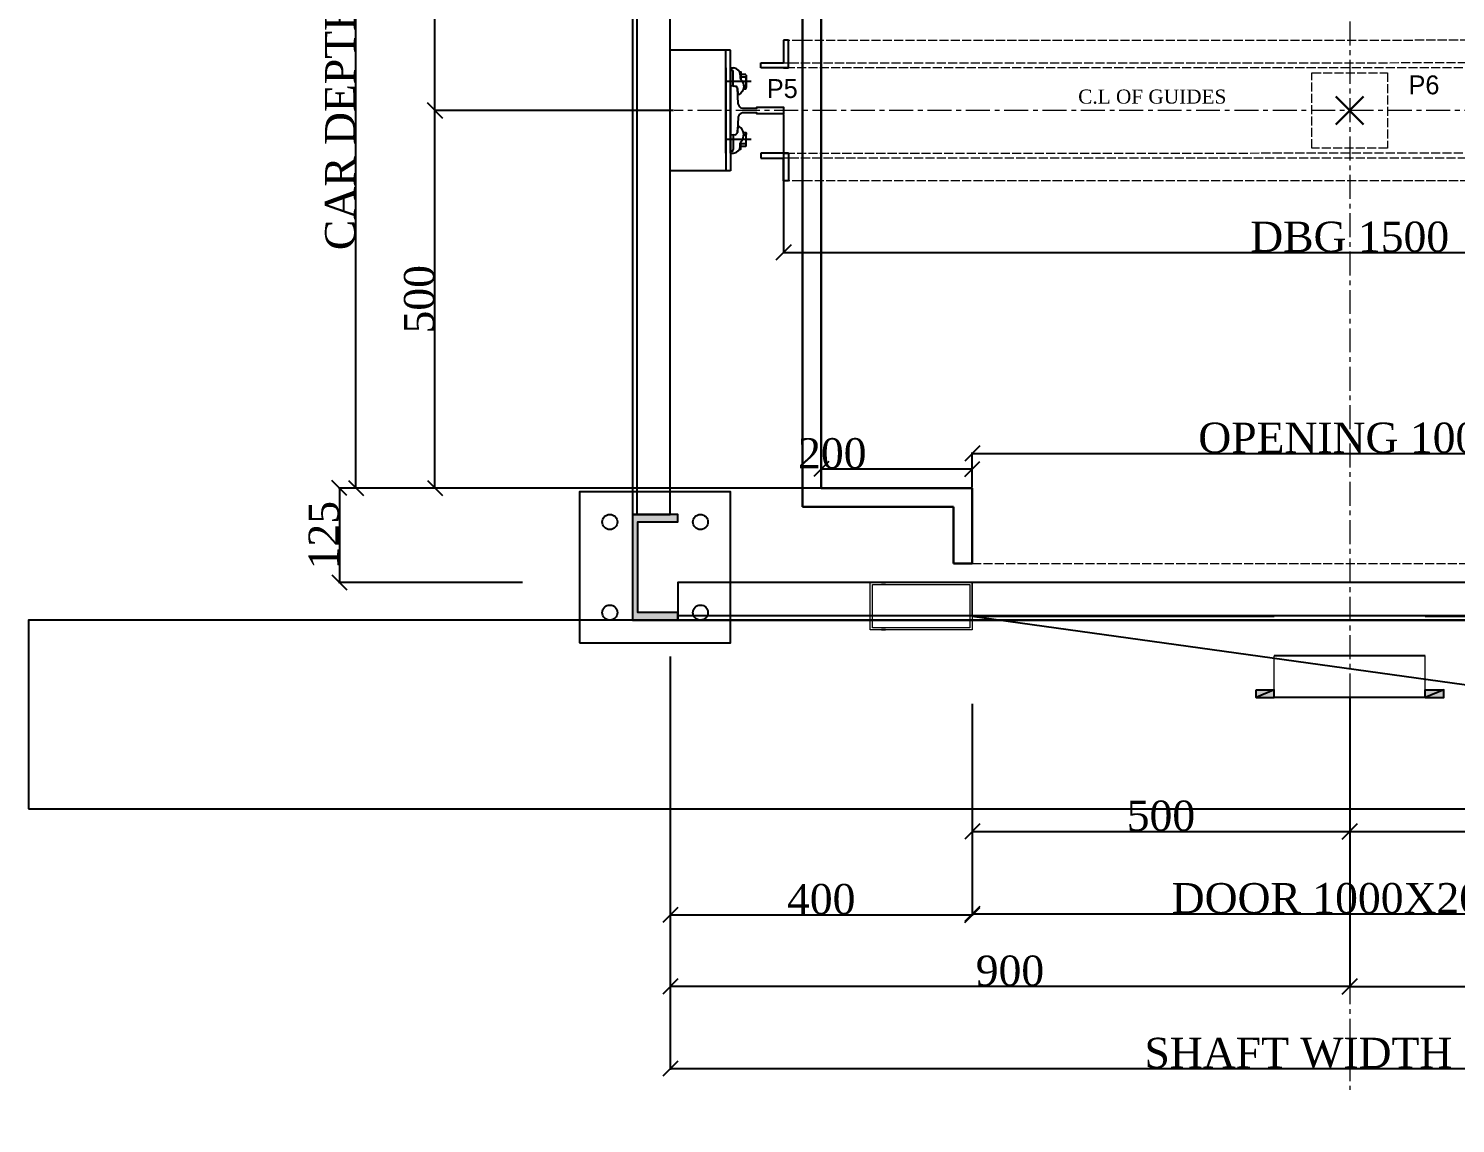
# Model space of a CAD drawing. Header units: millimetres. Extents: x -665 to 1025160, y -26028 to 4210.
# Drawn here: x 812 to 2702, y -2670 to -1220 of the extents above; entities that cross this region are included whole.
import ezdxf
from ezdxf import colors
from ezdxf.entities.mleader import LeaderData, LeaderLine
from ezdxf.math import Vec2, Vec3

# ---------------------------------------------------------------- set-up
doc = ezdxf.new("R2010")
doc.units = ezdxf.units.MM
for name, pattern in [('ACAD_ISO02W100', [15, 12, -3]), ('ACAD_ISO10W100', [18, 12, -3, 0, -3]), ('CENTER', [50.800000000000004, 31.75, -6.35, 6.35, -6.35]), ('CENTER2', [28.575000000000003, 19.05, -3.175, 3.175, -3.175])]:
    doc.linetypes.add(name, pattern=pattern)
for name, color, linetype in [('6', 7, 'Continuous'), ('7', 6, 'ACAD_ISO10W100'), ('A-SLAB', 7, 'Continuous'), ('PDF_0', 7, 'Continuous'), ('PDF_gide rail', 7, 'Continuous'), ('S-BEAM', 7, 'Continuous'), ('S-COLUMN', 7, 'Continuous'), ('S-PLATE', 7, 'Continuous')]:
    doc.layers.add(name, color=color, linetype=linetype)
for name, color, linetype, lineweight in [('Car', 3, 'Continuous', 18), ('CL', 2, 'CENTER', 0), ('DL', 8, 'ACAD_ISO02W100', 0), ('step&guides', 3, 'Continuous', 30)]:
    doc.layers.add(name, color=color, linetype=linetype, lineweight=lineweight)
doc.styles.add('nassar2', font='cent.shx', dxfattribs={"height": 60})
doc.styles.add('top', font='cent.shx', dxfattribs={"height": 40})
doc.dimstyles.new('top', dxfattribs={"dimtxt": 35, "dimasz": 20, "dimexe": 1.25, "dimexo": 0.625, "dimtad": 1, "dimtxsty": 'top', "dimblk": 'OBLIQUE', "dimcen": 2.5, "dimadec": 0, "dimazin": 0, "dimtfac": 1, "dimtmove": 0, "dimatfit": 3, "dimldrblk": 'OBLIQUE', "dimfxl": 1, "dimarcsym": 0})

# ---------------------------------------------------------------- blocks, each defined once
blk = doc.blocks.new('_Oblique')
at = {"color": 0, "linetype": 'ByBlock', "lineweight": -2}
blk.add_line((-0.5, -0.5), (0.5, 0.5), dxfattribs=at)
blk = doc.blocks.new('*D24')
at = {"color": 0, "lineweight": -2, "transparency": 16777216}
for p, q in [((2062, -2114.602802640071), (2062, -2284.800733891298)), ((2562, -2114.602802640071), (2562, -2284.800733891298)), ((2062, -2283.550733891298), (2562, -2283.550733891298))]:
    blk.add_line(p, q, dxfattribs=at)
at = {"layer": 'Defpoints', "color": 0, "transparency": 16777216}
for p in [(2062, -2113.977802640071), (2562, -2113.977802640071), (2562, -2283.550733891298)]:
    blk.add_point(p, dxfattribs=at)
at = {"color": 0, "lineweight": -2, "transparency": 16777216, "xscale": 20, "yscale": 20, "zscale": 20, "rotation": 180}
blk.add_blockref('_Oblique', (2062, -2283.550733891298), dxfattribs=at)
at = {"color": 0, "lineweight": -2, "transparency": 16777216, "xscale": 20, "yscale": 20, "zscale": 20}
blk.add_blockref('_Oblique', (2562, -2283.550733891298), dxfattribs=at)
at = {"color": 0, "transparency": 16777216, "insert": (2312, -2262.925733891298), "char_height": 40, "attachment_point": 5, "style": 'top'}
blk.add_mtext('500', dxfattribs=at)
blk = doc.blocks.new('*D25')
at = {"color": 0, "lineweight": -2, "transparency": 16777216}
for p, q in [((2562, -2106.526513696921), (2562, -2284.800733891298)), ((3062, -2114.602802640071), (3062, -2284.800733891298)), ((2562, -2283.550733891298), (3062, -2283.550733891298))]:
    blk.add_line(p, q, dxfattribs=at)
at = {"layer": 'Defpoints', "color": 0, "transparency": 16777216}
for p in [(2562, -2105.901513696921), (3062, -2113.977802640071), (3062, -2283.550733891298)]:
    blk.add_point(p, dxfattribs=at)
at = {"color": 0, "lineweight": -2, "transparency": 16777216, "xscale": 20, "yscale": 20, "zscale": 20, "rotation": 180}
blk.add_blockref('_Oblique', (2562, -2283.550733891298), dxfattribs=at)
at = {"color": 0, "lineweight": -2, "transparency": 16777216, "xscale": 20, "yscale": 20, "zscale": 20}
blk.add_blockref('_Oblique', (3062, -2283.550733891298), dxfattribs=at)
at = {"color": 0, "transparency": 16777216, "insert": (2812, -2262.925733891298), "char_height": 40, "attachment_point": 5, "style": 'top'}
blk.add_mtext('500', dxfattribs=at)
blk = doc.blocks.new('*D8')
at = {"color": 0, "lineweight": -2, "transparency": 16777216}
for p, q in [((2062, -2235.283284861853), (2062, -2393.990794448397)), ((3062, -2231.234279013446), (3062, -2393.990794448397)), ((2062, -2392.740794448397), (3062, -2392.740794448397))]:
    blk.add_line(p, q, dxfattribs=at)
at = {"layer": 'Defpoints', "color": 0, "transparency": 16777216}
for p in [(2062, -2234.658284861853), (3062, -2230.609279013446), (3062, -2392.740794448397)]:
    blk.add_point(p, dxfattribs=at)
at = {"color": 0, "lineweight": -2, "transparency": 16777216, "xscale": 20, "yscale": 20, "zscale": 20, "rotation": 180}
blk.add_blockref('_Oblique', (2062, -2392.740794448397), dxfattribs=at)
at = {"color": 0, "lineweight": -2, "transparency": 16777216, "xscale": 20, "yscale": 20, "zscale": 20}
blk.add_blockref('_Oblique', (3062, -2392.740794448397), dxfattribs=at)
at = {"color": 0, "transparency": 16777216, "insert": (2562, -2372.115794448397), "char_height": 40, "attachment_point": 5, "style": 'top'}
blk.add_mtext('DOOR 1000X2000', dxfattribs=at)
blk = doc.blocks.new('*D9')
at = {"color": 0, "lineweight": -2, "transparency": 16777216}
for p, q in [((1862, -1827.925733891298), (1862, -1802.236278663488)), ((2062, -1803.486278663488), (1862, -1803.486278663488)), ((2062, -1827.925733891298), (2062, -1802.236278663488))]:
    blk.add_line(p, q, dxfattribs=at)
at = {"layer": 'Defpoints', "color": 0, "transparency": 16777216}
for p in [(1862, -1803.486278663488), (1862, -1828.550733891298), (2062, -1828.550733891298)]:
    blk.add_point(p, dxfattribs=at)
at = {"color": 0, "lineweight": -2, "transparency": 16777216, "xscale": 20, "yscale": 20, "zscale": 20, "rotation": 180}
blk.add_blockref('_Oblique', (1862, -1803.486278663488), dxfattribs=at)
at = {"color": 0, "lineweight": -2, "transparency": 16777216, "xscale": 20, "yscale": 20, "zscale": 20}
blk.add_blockref('_Oblique', (2062, -1803.486278663488), dxfattribs=at)
at = {"color": 0, "transparency": 16777216, "insert": (1876.674999999999, -1782.861278663488), "char_height": 40, "attachment_point": 5, "style": 'top'}
blk.add_mtext('200', dxfattribs=at)
blk = doc.blocks.new('*D10')
at = {"color": 0, "lineweight": -2, "transparency": 16777216}
for p, q in [((2062, -1827.925733891298), (2062, -1781.611278663488)), ((2062, -1782.861278663488), (3061.999999999942, -1782.861278663488)), ((3061.999999999942, -1827.925733891298), (3061.999999999942, -1781.611278663488))]:
    blk.add_line(p, q, dxfattribs=at)
at = {"layer": 'Defpoints', "color": 0, "transparency": 16777216}
for p in [(3061.999999999942, -1782.861278663488), (2062, -1828.550733891298), (3061.999999999942, -1828.550733891298)]:
    blk.add_point(p, dxfattribs=at)
at = {"color": 0, "lineweight": -2, "transparency": 16777216, "xscale": 20, "yscale": 20, "zscale": 20, "rotation": 180}
blk.add_blockref('_Oblique', (2062, -1782.861278663488), dxfattribs=at)
at = {"color": 0, "lineweight": -2, "transparency": 16777216, "xscale": 20, "yscale": 20, "zscale": 20}
blk.add_blockref('_Oblique', (3061.999999999942, -1782.861278663488), dxfattribs=at)
at = {"color": 0, "transparency": 16777216, "insert": (2561.999999999971, -1762.236278663488), "char_height": 40, "attachment_point": 5, "style": 'top'}
blk.add_mtext('OPENING 1000', dxfattribs=at)
blk = doc.blocks.new('*D12')
at = {"color": 0, "lineweight": -2, "transparency": 16777216}
for p, q in [((1662, -2051.561955640074), (1662, -2395.240794448397)), ((2062, -2114.602802640071), (2062, -2395.240794448397)), ((1662, -2393.990794448397), (2062, -2393.990794448397))]:
    blk.add_line(p, q, dxfattribs=at)
at = {"layer": 'Defpoints', "color": 0, "transparency": 16777216}
for p in [(1662, -2050.936955640074), (2062, -2113.977802640071), (2062, -2393.990794448397)]:
    blk.add_point(p, dxfattribs=at)
at = {"color": 0, "lineweight": -2, "transparency": 16777216, "xscale": 20, "yscale": 20, "zscale": 20, "rotation": 180}
blk.add_blockref('_Oblique', (1662, -2393.990794448397), dxfattribs=at)
at = {"color": 0, "lineweight": -2, "transparency": 16777216, "xscale": 20, "yscale": 20, "zscale": 20}
blk.add_blockref('_Oblique', (2062, -2393.990794448397), dxfattribs=at)
at = {"color": 0, "transparency": 16777216, "insert": (1862, -2373.365794448397), "char_height": 40, "attachment_point": 5, "style": 'top'}
blk.add_mtext('400', dxfattribs=at)
blk = doc.blocks.new('*D13')
at = {"color": 0, "lineweight": -2, "transparency": 16777216}
for p, q in [((1662, -2051.561955640074), (1662, -2490.049352986953)), ((2562, -2210.639268265684), (2562, -2490.049352986953)), ((2562, -2488.799352986953), (1662, -2488.799352986953))]:
    blk.add_line(p, q, dxfattribs=at)
at = {"layer": 'Defpoints', "color": 0, "transparency": 16777216}
for p in [(1662, -2050.936955640074), (2562, -2210.014268265684), (1662, -2488.799352986953)]:
    blk.add_point(p, dxfattribs=at)
at = {"color": 0, "lineweight": -2, "transparency": 16777216, "xscale": 20, "yscale": 20, "zscale": 20, "rotation": 180}
blk.add_blockref('_Oblique', (1662, -2488.799352986953), dxfattribs=at)
at = {"color": 0, "lineweight": -2, "transparency": 16777216, "xscale": 20, "yscale": 20, "zscale": 20}
blk.add_blockref('_Oblique', (2562, -2488.799352986953), dxfattribs=at)
at = {"color": 0, "transparency": 16777216, "insert": (2112, -2468.174352986953), "char_height": 40, "attachment_point": 5, "style": 'top'}
blk.add_mtext('900', dxfattribs=at)
blk = doc.blocks.new('*D14')
at = {"color": 0, "lineweight": -2, "transparency": 16777216}
for p, q in [((3462, -2051.561955640082), (3462, -2490.049352986953)), ((2562, -2210.639268265684), (2562, -2490.049352986953)), ((2562, -2488.799352986953), (3462, -2488.799352986953))]:
    blk.add_line(p, q, dxfattribs=at)
at = {"layer": 'Defpoints', "color": 0, "transparency": 16777216}
for p in [(3462, -2050.936955640082), (2562, -2210.014268265684), (3462, -2488.799352986953)]:
    blk.add_point(p, dxfattribs=at)
at = {"color": 0, "lineweight": -2, "transparency": 16777216, "xscale": 20, "yscale": 20, "zscale": 20, "rotation": 180}
blk.add_blockref('_Oblique', (2562, -2488.799352986953), dxfattribs=at)
at = {"color": 0, "lineweight": -2, "transparency": 16777216, "xscale": 20, "yscale": 20, "zscale": 20}
blk.add_blockref('_Oblique', (3462, -2488.799352986953), dxfattribs=at)
at = {"color": 0, "transparency": 16777216, "insert": (3012, -2468.174352986953), "char_height": 40, "attachment_point": 5, "style": 'top'}
blk.add_mtext('900', dxfattribs=at)
blk = doc.blocks.new('*D27')
at = {"color": 0, "lineweight": -2, "transparency": 16777216}
for p, q in [((1662, -2051.561955640074), (1662, -2599.070550111213)), ((3462, -2051.561955640082), (3462, -2599.070550111213)), ((3462, -2597.820550111213), (1662, -2597.820550111213))]:
    blk.add_line(p, q, dxfattribs=at)
at = {"layer": 'Defpoints', "color": 0, "transparency": 16777216}
for p in [(1662, -2050.936955640074), (3462, -2050.936955640082), (1662, -2597.820550111213)]:
    blk.add_point(p, dxfattribs=at)
at = {"color": 0, "lineweight": -2, "transparency": 16777216, "xscale": 20, "yscale": 20, "zscale": 20, "rotation": 180}
blk.add_blockref('_Oblique', (1662, -2597.820550111213), dxfattribs=at)
at = {"color": 0, "lineweight": -2, "transparency": 16777216, "xscale": 20, "yscale": 20, "zscale": 20}
blk.add_blockref('_Oblique', (3462, -2597.820550111213), dxfattribs=at)
at = {"color": 0, "transparency": 16777216, "insert": (2562, -2577.195550111213), "char_height": 40, "attachment_point": 5, "style": 'top'}
blk.add_mtext('SHAFT WIDTH 1800', dxfattribs=at)
blk = doc.blocks.new('*D18')
at = {"color": 0, "lineweight": -2, "transparency": 16777216}
for p, q in [((1861.375000000001, -828.5507338912985), (1244.442878382463, -828.5507338912987)), ((1245.692878382463, -1828.550733891299), (1245.692878382463, -828.5507338912987)), ((1911.375000000059, -1828.550733891299), (1244.442878382463, -1828.550733891299))]:
    blk.add_line(p, q, dxfattribs=at)
at = {"layer": 'Defpoints', "color": 0, "transparency": 16777216}
for p in [(1245.692878382463, -828.5507338912987), (1862.000000000001, -828.5507338912985), (1912.000000000059, -1828.550733891299)]:
    blk.add_point(p, dxfattribs=at)
at = {"color": 0, "lineweight": -2, "transparency": 16777216, "xscale": 20, "yscale": 20, "zscale": 20}
for p, rotation in [((1245.692878382463, -828.5507338912987), 90), ((1245.692878382463, -1828.550733891299), 270)]:
    blk.add_blockref('_Oblique', p, dxfattribs=dict(at, rotation=rotation))
at = {"color": 0, "transparency": 16777216, "insert": (1225.067878382462, -1278.55073389132), "char_height": 40, "attachment_point": 5, "rotation": 90, "style": 'top'}
blk.add_mtext('CAR DEPTH 1000', dxfattribs=at)
blk = doc.blocks.new('*D28')
at = {"color": 0, "lineweight": -2, "transparency": 16777216}
for p, q in [((1666.375000000001, -1328.550733891298), (1349.034959544851, -1328.550733891298)), ((1350.284959544851, -1828.550733891313), (1350.284959544851, -1328.550733891298)), ((1466.375, -1828.550733891313), (1349.034959544851, -1828.550733891313))]:
    blk.add_line(p, q, dxfattribs=at)
at = {"layer": 'Defpoints', "color": 0, "transparency": 16777216}
for p in [(1350.284959544851, -1328.550733891298), (1667.000000000001, -1328.550733891298), (1467, -1828.550733891313)]:
    blk.add_point(p, dxfattribs=at)
at = {"color": 0, "lineweight": -2, "transparency": 16777216, "xscale": 20, "yscale": 20, "zscale": 20}
for p, rotation in [((1350.284959544851, -1328.550733891298), 90), ((1350.284959544851, -1828.550733891313), 270)]:
    blk.add_blockref('_Oblique', p, dxfattribs=dict(at, rotation=rotation))
at = {"color": 0, "transparency": 16777216, "insert": (1329.659959544851, -1578.550733891305), "char_height": 40, "attachment_point": 5, "rotation": 90, "style": 'top'}
blk.add_mtext('500', dxfattribs=at)
blk = doc.blocks.new('*D19')
at = {"color": 0, "lineweight": -2, "transparency": 16777216}
for p, q in [((1466.375, -828.5507338913203), (1349.034959545098, -828.5507338913203)), ((1350.284959545098, -1328.550733891313), (1350.284959545098, -828.5507338913203)), ((1466.375, -1328.550733891313), (1349.034959545098, -1328.550733891313))]:
    blk.add_line(p, q, dxfattribs=at)
at = {"layer": 'Defpoints', "color": 0, "transparency": 16777216}
for p in [(1350.284959545098, -828.5507338913203), (1467, -828.5507338913203), (1467, -1328.550733891313)]:
    blk.add_point(p, dxfattribs=at)
at = {"color": 0, "lineweight": -2, "transparency": 16777216, "xscale": 20, "yscale": 20, "zscale": 20}
for p, rotation in [((1350.284959545098, -828.5507338913203), 90), ((1350.284959545098, -1328.550733891313), 270)]:
    blk.add_blockref('_Oblique', p, dxfattribs=dict(at, rotation=rotation))
at = {"color": 0, "transparency": 16777216, "insert": (1329.659959545098, -1078.550733891316), "char_height": 40, "attachment_point": 5, "rotation": 90, "style": 'top'}
blk.add_mtext('500', dxfattribs=at)
blk = doc.blocks.new('*D29')
at = {"color": 0, "lineweight": -2, "transparency": 16777216}
for p, q in [((1812, -1333.675733891298), (1812, -1517.923007043526)), ((3312, -1324.675733891298), (3312, -1517.923007043526)), ((1812, -1516.673007043526), (3312, -1516.673007043526))]:
    blk.add_line(p, q, dxfattribs=at)
at = {"layer": 'Defpoints', "color": 0, "transparency": 16777216}
for p in [(1812, -1333.050733891298), (3312, -1324.050733891298), (3312, -1516.673007043526)]:
    blk.add_point(p, dxfattribs=at)
at = {"color": 0, "lineweight": -2, "transparency": 16777216, "xscale": 20, "yscale": 20, "zscale": 20, "rotation": 180}
blk.add_blockref('_Oblique', (1812, -1516.673007043526), dxfattribs=at)
at = {"color": 0, "lineweight": -2, "transparency": 16777216, "xscale": 20, "yscale": 20, "zscale": 20}
blk.add_blockref('_Oblique', (3312, -1516.673007043526), dxfattribs=at)
at = {"color": 0, "transparency": 16777216, "insert": (2562, -1496.048007043526), "char_height": 40, "attachment_point": 5, "style": 'top'}
blk.add_mtext('DBG 1500', dxfattribs=at)
blk = doc.blocks.new('*D33')
at = {"color": 0, "lineweight": -2, "transparency": 16777216}
for p, q in [((1466.375, -1828.550733891313), (1222.567878382544, -1828.550733891313)), ((1223.817878382544, -1828.550733891313), (1223.817878382544, -1953.550733891299)), ((1466.375, -1953.550733891299), (1222.567878382544, -1953.550733891299))]:
    blk.add_line(p, q, dxfattribs=at)
at = {"layer": 'Defpoints', "color": 0, "transparency": 16777216}
for p in [(1467, -1828.550733891313), (1223.817878382544, -1953.550733891299), (1467, -1953.550733891299)]:
    blk.add_point(p, dxfattribs=at)
at = {"color": 0, "lineweight": -2, "transparency": 16777216, "xscale": 20, "yscale": 20, "zscale": 20}
for p, rotation in [((1223.817878382544, -1828.550733891313), 90), ((1223.817878382544, -1953.550733891299), 270)]:
    blk.add_blockref('_Oblique', p, dxfattribs=dict(at, rotation=rotation))
at = {"color": 0, "transparency": 16777216, "insert": (1203.192878382543, -1891.050733891305), "char_height": 40, "attachment_point": 5, "rotation": 90, "style": 'top'}
blk.add_mtext('125', dxfattribs=at)
blk = doc.blocks.new('SM_COLUMN_UPN_140_60x140x7x10_L')
at = {"layer": 'S-COLUMN'}
blk.add_hatch(color=256, dxfattribs=at).paths.add_polyline_path([(0, 0), (60, 0), (60, 10), (7, 10), (7, 130), (60, 130), (60, 140), (0, 140)], flags=0)
blk.add_lwpolyline([(0, 0), (60, 0), (60, 10), (7, 10), (7, 130), (60, 130), (60, 140), (0, 140)], close=True, dxfattribs=at)
blk = doc.blocks.new('SM_BASE_PLATE_200x200x15_4B20')
at = {"layer": 'S-PLATE'}
blk.add_lwpolyline([(-100, -100), (100, -100), (100, 100), (-100, 100)], close=True, dxfattribs=at)
for centre in [(-60, 60), (60, 60), (-60, -60), (60, -60)]:
    blk.add_circle(centre, 10, dxfattribs=at)

msp = doc.modelspace()

# ---------------------------------------------------------------- hatches: boundary and pattern name
at = {"true_color": 0x000007, "transparency": 33554666}
h = msp.add_hatch(color=7, dxfattribs=at)
h.paths.add_polyline_path([(2438.2281172988, -2095.894425308314), (2461.929116113577, -2095.894425308314), (2438.2281172988, -2105.901513696921)])
h.paths.add_polyline_path([(2461.929116113577, -2095.894425308314), (2438.2281172988, -2105.901513696921), (2461.929116113577, -2105.901513696921)])
h = msp.add_hatch(color=7, dxfattribs=at)
h.paths.add_polyline_path([(2662.070883886423, -2095.894425308314), (2686.825260426849, -2095.894425308314), (2662.070883886423, -2105.901513696921)])
h.paths.add_polyline_path([(2686.825260426849, -2095.894425308314), (2662.070883886423, -2105.901513696921), (2686.825260426849, -2105.901513696921)])

# ---------------------------------------------------------------- linework, layer by layer
at = {"ltscale": 5, "transparency": 33554666}
for p, q in [((1818.517781161412, -1235.47610310846), (1811.944045754266, -1235.486174872695)), ((1811.944045754266, -1235.486174872695), (1811.989928235766, -1265.433191727305)), ((1818.573735407088, -1271.996855370173), (1818.517781161412, -1235.47610310846)), ((1782.04291138117, -1265.47907420879), (1811.989928235766, -1265.433191727305)), ((1782.052983145404, -1272.052809615893), (1782.04291138117, -1265.47907420879)), ((1818.573735407088, -1271.996855370173), (1782.052983145404, -1272.052809615893)), ((1812, -1272.006927134408), (1818.573735407088, -1271.996855370173)), ((1782.052983145404, -1385.048658166703), (1782.04291138117, -1391.622393573806)), ((1782.04291138117, -1391.622393573806), (1811.989928235766, -1391.668276055291)), ((1818.573735407088, -1385.104612412408), (1782.052983145404, -1385.048658166703)), ((1811.944045754266, -1421.615292909886), (1811.989928235766, -1391.668276055291)), ((1812, -1385.094540648188), (1818.573735407088, -1385.104612412408)), ((1818.573735407088, -1385.104612412408), (1818.517781161412, -1421.625364674121)), ((1818.517781161412, -1421.625364674121), (1811.944045754266, -1421.615292909886))]:
    msp.add_line(p, q, dxfattribs=at)
for p, q in [((1742, -1248.550733891298), (1662, -1248.550733891298)), ((1742, -1296.050733891298), (1742, -1361.050733891298)), ((1812, -1324.050733891298), (1812, -1333.050733891298)), ((1742, -1408.550733891298), (1662, -1408.550733891298)), ((1942, -1953.550733891298), (1947, -1953.550733891298)), ((1947, -2016.591580891294), (1942, -2016.591580891294))]:
    msp.add_line(p, q)
at = {"color": 7, "linetype": 'Continuous', "lineweight": 20, "transparency": 33554666}
for p, q in [((2062, -1998.550733891298), (2461.929116113577, -1998.550733891298)), ((2662.070883886423, -1998.550733891298), (3062, -1998.550733891298))]:
    msp.add_line(p, q, dxfattribs=at)
at = {"transparency": 33554666}
msp.add_line((2662.070883886423, -2050.936955640074), (2461.929116113577, -2050.936955640074), dxfattribs=at)
at = {"color": 7, "linetype": 'Continuous', "lineweight": 20, "transparency": 33554666}
for points in [[(1927, -1953.550733891298), (2062, -1953.550733891298), (2062, -2016.591580891294), (1927, -2016.591580891294)], [(1930, -1956.571157391296), (2059, -1956.550733891298), (2059, -2013.550733891298), (1930, -2013.571157391296)]]:
    msp.add_lwpolyline(points, close=True, dxfattribs=at)
for points in [[(2461.929116113577, -1998.550733891298), (2062, -1998.550733891298), (2062, -1953.550733891298), (3062, -1953.550733891298), (3062, -1998.550733891298), (2662.070883886423, -1998.550733891298)], [(2461.929116113577, -2105.901513696921), (2461.929116113577, -2050.936955640074), (2461.929116113577, -2050.936955640074)], [(2662.070883886423, -2105.901513696921), (2662.070883886423, -2100.972397583228), (2662.070883886423, -2050.936955640074)]]:
    msp.add_lwpolyline(points, dxfattribs=at)
at = {"color": 7, "linetype": 'Continuous', "lineweight": -2, "true_color": 0x000007, "transparency": 33554666}
for points in [[(2438.2281172988, -2095.894425308314), (2461.929116113577, -2095.894425308314), (2438.2281172988, -2105.901513696921)], [(2461.929116113577, -2095.894425308314), (2438.2281172988, -2105.901513696921), (2461.929116113577, -2105.901513696921)], [(2662.070883886423, -2095.894425308314), (2686.825260426849, -2095.894425308314), (2662.070883886423, -2105.901513696921)], [(2686.825260426849, -2095.894425308314), (2662.070883886423, -2105.901513696921), (2686.825260426849, -2105.901513696921)]]:
    msp.add_lwpolyline(points, close=True, dxfattribs=at)
at = {"color": 7, "linetype": 'Continuous', "lineweight": 20, "true_color": 0x000007, "transparency": 33554666}
for points in [[(2438.2281172988, -2105.901513696921), (2438.2281172988, -2095.894425308314), (2438.2281172988, -2095.894425308314)], [(2686.825260426849, -2105.901513696921), (2686.825260426849, -2095.894425308314), (2686.825260426849, -2095.894425308314)]]:
    msp.add_lwpolyline(points, dxfattribs=at)
at = {"layer": '6', "transparency": 33554666}
msp.add_line((2662.070883886423, -2105.901513696921), (2461.929116113577, -2105.901513696921), dxfattribs=at)
at = {"layer": 'A-SLAB'}
msp.add_lwpolyline([(812, -2253.550733891298), (4312, -2253.550733891298), (4312, -2003.550733891298), (812, -2003.550733891298)], close=True, dxfattribs=at)
at = {"layer": 'Car', "linetype": 'CENTER2', "lineweight": 30, "ltscale": 4, "transparency": 33554666}
for p, q in [((2580.496480037225, -1347.047213928509), (2543.503519962775, -1310.054253854087)), ((2543.503519962775, -1347.047213928509), (2580.496480037225, -1310.054253854087))]:
    msp.add_line(p, q, dxfattribs=at)
at = {"layer": 'CL'}
for p, q in [((2562, -42.29633910963867, -110.4673237485747), (2562, -2625.854157064208)), ((3457, -1328.550733891298), (1667, -1328.550733891298))]:
    msp.add_line(p, q, dxfattribs=at)
at = {"layer": 'DL'}
for p, q in [((3305.482218838588, -1235.47610310846), (1811.944433937664, -1235.739538090766)), ((3332.173897159286, -1265.464085166543), (1782.04339407885, -1265.794125938785)), ((3341.947102583305, -1271.996855370173), (1782.052983145404, -1272.052809615893)), ((3341.947102583305, -1385.104612412423), (1782.052473309683, -1385.381422610812)), ((3332.173897163477, -1391.637382616053), (1811.98964762548, -1391.851427468963)), ((3305.482218838588, -1421.625364674128), (1816.469250062713, -1421.880775648457))]:
    msp.add_line(p, q, dxfattribs=at)
at = {"layer": 'DL', "transparency": 33554666}
msp.add_line((2062, -1928.550733891298), (3062, -1928.550733891298), dxfattribs=at)
at = {"layer": 'DL'}
msp.add_lwpolyline([(2612, -1378.550733891298), (2512, -1378.550733891298), (2512, -1278.550733891298), (2612, -1278.550733891298)], close=True, dxfattribs=at)
at = {"layer": 'PDF_0', "lineweight": 25}
for points in [[(1735.507913683774, -1385.138612294814), (1735.507913683774, -1248.550733891298)], [(1742, -1385.138612294814), (1742, -1248.550733891298)], [(1735.507913683774, -1271.962855487782), (1735.507913683774, -1385.138612294799)], [(1735.507913683774, -1385.138612294799), (1735.507913683774, -1271.962855487782)], [(1735.507913683774, -1271.962855487782), (1735.507913683774, -1385.138612294799)], [(1735.507913683774, -1271.962855487782), (1735.507913683774, -1408.550733891298)], [(1742, -1271.962855487782), (1742, -1385.138612294799)], [(1742, -1271.962855487782), (1745.8068296985, -1271.962855487782)], [(1742, -1271.962855487782), (1742, -1408.550733891298)], [(1743.384301708604, -1274.731458904917), (1742, -1274.731458904917)], [(1744.768603417091, -1271.962855487782), (1744.768603417091, -1271.962855487782)], [(1745.460754271364, -1295.149909106196), (1745.460754271364, -1276.80791146775)], [(1754.804790804221, -1281.306892020581), (1754.804790804221, -1285.459797146261)], [(1762.072374774143, -1280.96081659343), (1755.496941658435, -1280.96081659343)], [(1762.749830775429, -1282.832910542126), (1762.74983077537, -1298.060229336287)], [(1735.770642311429, -1290.304853126229), (1734.73241603002, -1290.304853126229)], [(1743.038226281409, -1290.304853126229), (1736.397058845847, -1290.304853126229)], [(1744.422527989955, -1290.304853126229), (1743.730377135682, -1290.304853126229)], [(1752.036187387013, -1290.304853126229), (1745.114678844227, -1290.304853126229)], [(1749.26758396998, -1296.534210814756), (1747.883282261377, -1296.534210814756), (1746.036505601078, -1296.375232084229)], [(1751.109952786996, -1299.376609739655), (1751.479597813566, -1306.563425774392)], [(1753.420489095675, -1290.304853126229), (1752.38226281415, -1290.304853126229)], [(1760.688073065598, -1290.304853126229), (1753.766564522812, -1290.304853126229)], [(1759.303771357052, -1296.188135387605), (1762.072374774143, -1296.188135387605)], [(1762.072374774201, -1290.304853126229), (1761.034148492734, -1290.304853126229)], [(1769.339958744124, -1290.304853126229), (1762.418450201338, -1290.304853126229)], [(1751.344036532799, -1306.570398201813), (1751.344036532799, -1306.570398201813)], [(1751.109952786996, -1357.724858042941), (1751.479597813566, -1350.538042008204)], [(1751.344036532799, -1350.531069580768), (1751.344036532799, -1350.531069580768)], [(1762.749830775429, -1374.26855724047), (1762.74983077537, -1359.041238446295)], [(1735.770642311429, -1366.796614656367), (1734.73241603002, -1366.796614656367)], [(1743.038226281409, -1366.796614656367), (1736.397058845847, -1366.796614656367)], [(1744.422527989955, -1366.796614656367), (1743.730377135682, -1366.796614656367)], [(1752.036187387013, -1366.796614656367), (1745.114678844227, -1366.796614656367)], [(1745.460754271364, -1361.951558676399), (1745.460754271364, -1380.293556314831)], [(1753.420489095675, -1366.796614656367), (1752.38226281415, -1366.796614656367)], [(1760.688073065598, -1366.796614656367), (1753.766564522812, -1366.796614656367)], [(1754.804790804221, -1375.794575762015), (1754.804790804221, -1371.641670636335)], [(1762.072374774143, -1376.140651189151), (1755.496941658435, -1376.140651189151)], [(1759.303771357052, -1360.913332394976), (1762.072374774143, -1360.913332394976)], [(1762.072374774201, -1366.796614656367), (1761.034148492734, -1366.796614656367)], [(1769.339958744124, -1366.796614656367), (1762.418450201338, -1366.796614656367)], [(1743.384301708604, -1382.370008877679), (1742, -1382.370008877679)], [(1742, -1385.138612294799), (1745.8068296985, -1385.138612294799)], [(1744.768603417091, -1385.138612294799), (1744.768603417091, -1385.138612294799)]]:
    msp.add_lwpolyline(points, dxfattribs=at)
for points in [[(1754.112639949948, -1277.500062322037), (1755.496941658435, -1277.500062322037), (1755.496941658435, -1287.190174281972, -0.1987935573711442), (1754.804963842093, -1285.632800252304)], [(1762.074728087056, -1281.243248749535, -0.4255574610004254), (1762.072374774143, -1284.421570864837), (1755.496941658435, -1284.421570864837)], [(1755.50528207625, -1287.187094210673, -0.4769017017266979), (1753.403427577054, -1307.357408330671, -0.1450093892813916), (1752.555196705158, -1307.608659091067)], [(1758.957695929916, -1299.648889659013), (1762.072374774143, -1299.648889659013, 0.4255574609731937), (1762.074728087056, -1296.470567543696)], [(1755.50528207625, -1369.914373571923, 0.4769017017266979), (1753.403427577054, -1349.744059451911, 0.1450093892813916), (1752.555196705158, -1349.492808691528)], [(1758.957695929916, -1357.452578123583), (1762.072374774143, -1357.452578123583, -0.4255574609731937), (1762.074728087056, -1360.630900238899)], [(1754.112639949948, -1379.601405460544), (1755.496941658435, -1379.601405460544), (1755.496941658435, -1369.911293500624, 0.1987935573711442), (1754.804963842093, -1371.468667530291)], [(1762.074728087056, -1375.85821903306, 0.4255574610004254), (1762.072374774143, -1372.679896917744), (1755.496941658435, -1372.679896917744)]]:
    msp.add_lwpolyline(points, format="xyb", dxfattribs=at)
for centre, radius, start, end in [((1743.29209483671, -1276.900118339556), 2.170618771389191, 2.434630552669562, 87.56536944565515), ((1744.991465620347, -1281.745863898377), 9.816927836229484, 1.552295144047581, 85.23569887790471), ((1739.059137518168, -1290.477856232185), 23.70538811024506, 345.7503855446973, 14.24961445317946), ((1746.663926732203, -1295.332493499747), 1.21694742339203, 171.3710600460116, 238.9644626405035), ((1748.747596693167, -1298.982585750866), 2.502983538858262, 19.29737852044333, 78.00964776518104), ((1752.596251405077, -1306.490369326388), 1.119040878648245, 183.7432102317139, 267.9006177180844), ((1746.663926732203, -1361.768974282834), 1.21694742339203, 121.0355373594965, 188.6289399539884), ((1752.596251405077, -1350.611098456208), 1.119040878648245, 92.09938228191565, 176.2567897682861), ((1739.059137518168, -1366.623611550396), 23.70538811024506, 345.7503855468206, 14.24961445530275), ((1744.991465620347, -1375.355603884204), 9.816927836229484, 274.7643011220953, 358.4477048559524), ((1743.29209483671, -1380.201349443025), 2.170618771389191, 272.4346305543449, 357.5653694473305)]:
    msp.add_arc(centre, radius, start, end, dxfattribs=at)
at = {"layer": 'PDF_gide rail', "lineweight": 25}
for points in [[(1747.893566217565, -1360.576944981655), (1742, -1361.050733891298), (1742, -1296.050733891298), (1742, -1296.050733891298)], [(1747.893566217565, -1296.524522800941), (1742, -1296.050733891298), (1742, -1361.050733891298), (1742, -1361.050733891298)], [(1752.179064541589, -1320.16279364278), (1751.109952786996, -1298.155421751606)], [(1752.179064541589, -1336.938674139816), (1751.109952786996, -1357.724858042941)], [(1757.576472191082, -1325.550733891283), (1776.728685937007, -1325.550733891298), (1776.728685937007, -1324.050733891298), (1812, -1324.050733891298), (1812, -1333.050733891298), (1776.728685937007, -1333.050733891298), (1776.728685937007, -1331.550733891298), (1757.576472191082, -1331.550733891298)]]:
    msp.add_lwpolyline(points, dxfattribs=at)
for centre, radius, start, end in [((1747.217297144816, -1300.526825060002), 4.059034766002741, 16.46153796825303, 80.4093206275134), ((1759.580336150073, -1318.145932882162), 7.671150418994539, 195.2431004108791, 254.857488273805), ((1759.580336150073, -1338.955534900419), 7.671150418993716, 105.142511726195, 164.7568995891209), ((1747.217297144816, -1356.574642722593), 4.059034766002741, 279.5906793724866, 343.5384620317469), ((1747.217297144816, -1356.574642722593), 4.059034766002741, 279.5906793724866, 343.5384620317469)]:
    msp.add_arc(centre, radius, start, end, dxfattribs=at)
at = {"layer": 'S-BEAM'}
for p, q in [((1618, -1863.550733891298), (1618, -643.5507338912976)), ((1672, -1997.550733891298), (3452, -1997.550733891298))]:
    msp.add_line(p, q, dxfattribs=at)
for points in [[(1612, -1863.550733891298), (1662, -1863.550733891298), (1662, -643.5507338912976), (1612, -643.5507338912976)], [(1672, -2003.550733891298), (3452, -2003.550733891298), (3452, -1953.550733891298), (1672, -1953.550733891298)]]:
    msp.add_lwpolyline(points, close=True, dxfattribs=at)
at = {"layer": 'step&guides'}
for p, q in [((1837, -803.5507338912976), (1837, -1853.550733891298)), ((1862, -828.5507338912976), (1862, -1828.550733891298)), ((1862, -1828.550733891298), (2062, -1828.550733891298)), ((2062, -1828.550733891298), (2062, -1928.550733891298)), ((1837, -1853.550733891298), (2037, -1853.550733891298)), ((2037, -1853.550733891298), (2037.000000000058, -1928.550733891298)), ((2062, -1928.550733891298), (2037.000000000058, -1928.550733891298))]:
    msp.add_line(p, q, dxfattribs=at)

# ---------------------------------------------------------------- block references
at = {"layer": 'S-COLUMN'}
msp.add_blockref('SM_COLUMN_UPN_140_60x140x7x10_L', (1612, -2003.550733891298), dxfattribs=at)
at = {"layer": 'S-PLATE'}
msp.add_blockref('SM_BASE_PLATE_200x200x15_4B20', (1642, -1933.550733891298), dxfattribs=at)

# ---------------------------------------------------------------- texts
at = {"linetype": 'ACAD_ISO02W100', "ltscale": 4, "transparency": 33554666, "char_height": 25, "attachment_point": 1}
for s, insert in [('P6', (2639.959933930018, -1282.079486625855)), ('P5', (1789.975351360743, -1286.958405535177))]:
    msp.add_mtext_dynamic_manual_height_columns(s, width=377.7174587309819, gutter_width=125, heights=[0], dxfattribs=dict(at, insert=insert))
at = {"layer": '7', "ltscale": 4, "insert": (2202.371126733662, -1300.789203327568), "char_height": 18.63605038568121, "attachment_point": 1}
msp.add_mtext_dynamic_manual_height_columns('\\pxt1;{\\Fcent|c0;C.L OF GUIDES}', width=686.4411834417829, gutter_width=9.318025192840604, heights=[0], dxfattribs=at)

# ---------------------------------------------------------------- dimensions: what is measured, and where the dimension line sits
dim = msp.add_linear_dim(base=(1245.692878382463, -828.5507338912987), p1=(1912.000000000058, -1828.550733891298), p2=(1862, -828.550733891298), angle=90, text='CAR DEPTH <>', dimstyle='top')
dim.commit()
dim.dimension.update_dxf_attribs({"geometry": '*D18', "text_midpoint": (1245.692878382462, -1278.55073389132), "dimtype": 160})
for base, p1, p2, picture, middle in [((1350.284959545098, -828.5507338913203), (1467, -1328.550733891312), (1467, -828.5507338913199), '*D19', (1350.284959545098, -1078.550733891316)), ((1350.284959544851, -1328.550733891298), (1467, -1828.550733891312), (1667, -1328.550733891298), '*D28', (1350.284959544851, -1578.550733891305)), ((1223.817878382544, -1953.550733891299), (1467, -1828.550733891312), (1467, -1953.550733891298), '*D33', (1223.817878382543, -1891.050733891305))]:
    dim = msp.add_linear_dim(base=base, p1=p1, p2=p2, angle=90, dimstyle='top')
    dim.commit()
    dim.dimension.update_dxf_attribs({"geometry": picture, "text_midpoint": middle, "dimtype": 160})
for base, p1, p2, text, picture, middle in [((3312, -1516.673007043526), (1812, -1333.050733891298), (3312, -1324.050733891298), 'DBG <>', '*D29', (2562, -1516.673007043526)), ((3061.999999999942, -1782.861278663488), (2062, -1828.550733891298), (3061.999999999942, -1828.550733891298), 'OPENING <>', '*D10', (2561.999999999971, -1782.861278663488)), ((1662, -2597.820550111213), (3462, -2050.936955640082), (1662, -2050.936955640074), 'SHAFT WIDTH <>', '*D27', (2562, -2597.820550111213)), ((3062, -2392.740794448397), (2062, -2234.658284861853), (3062, -2230.609279013446), 'DOOR <>X2000', '*D8', (2562, -2392.740794448397))]:
    dim = msp.add_linear_dim(base=base, p1=p1, p2=p2, text=text, dimstyle='top')
    dim.commit()
    dim.dimension.update_dxf_attribs({"geometry": picture, "text_midpoint": middle, "dimtype": 160})
for base, p1, p2, picture, middle in [((1862, -1803.486278663488), (2062, -1828.550733891298), (1862, -1828.550733891298), '*D9', (1876.674999999999, -1803.486278663488)), ((2062, -2393.990794448397), (1662, -2050.936955640074), (2062, -2113.977802640071), '*D12', (1862, -2393.990794448397)), ((1662, -2488.799352986953), (2562, -2210.014268265684), (1662, -2050.936955640074), '*D13', (2112, -2488.799352986953)), ((3462, -2488.799352986953), (2562, -2210.014268265684), (3462, -2050.936955640082), '*D14', (3012, -2488.799352986953)), ((2562, -2283.550733891298), (2062, -2113.977802640071), (2562, -2113.977802640071), '*D24', (2312, -2283.550733891298)), ((3062, -2283.550733891298), (2562, -2105.901513696921), (3062, -2113.977802640071), '*D25', (2812, -2283.550733891298))]:
    dim = msp.add_linear_dim(base=base, p1=p1, p2=p2, dimstyle='top')
    dim.commit()
    dim.dimension.update_dxf_attribs({"geometry": picture, "text_midpoint": middle, "dimtype": 160})

# ---------------------------------------------------------------- leaders
at = {"layer": 'CL'}
ml = msp.add_multileader_mtext('Standard', dxfattribs=at)
ml.set_content('', color=256, style='nassar2')
ml.set_leader_properties()
ml.build(insert=Vec2(0, 0))
ml.multileader.update_dxf_attribs({"text_left_attachment_type": 6, "text_right_attachment_type": 6, "dogleg_length": 0.36, "arrow_head_size": 50})
ctx = ml.context
ctx.base_point, ctx.char_height, ctx.arrow_head_size, ctx.landing_gap_size, ctx.plane_origin = Vec3(2061.819984263778, -1998.550733891298), 60, 50, 0.09, Vec3(2668.067660645698, -2163.612976270724)
ctx.left_attachment, ctx.right_attachment, ctx.text_align_type = 6, 6, 2
notes = []
notes.append((ctx, [(1, (1, 1, 0), (2062, -1998.550733891298), (-1, 0), 1.573622226713756e-05, [(0, [(3004.126318546827, -2129.83801123255)], 0, [])])]))
ctx.mtext.insert, ctx.mtext.alignment, ctx.mtext.flow_direction = Vec3(2061.909984263777, -1938.550733891298), 3, 5
for ctx, leaders in notes:
    for number, flags, end, landing, length, lines in leaders:
        leader = LeaderData()
        leader.index, (leader.has_last_leader_line, leader.has_dogleg_vector, leader.attachment_direction) = number, flags
        leader.last_leader_point, leader.dogleg_vector, leader.dogleg_length = Vec3(end), Vec3(landing), length
        for number, points, colour, breaks in lines:
            line = LeaderLine()
            line.index, line.vertices, line.color, line.breaks = number, Vec3.list(points), colors.encode_raw_color(colour), breaks
            leader.lines.append(line)
        ctx.leaders.append(leader)

doc.saveas('drawing.dxf')
